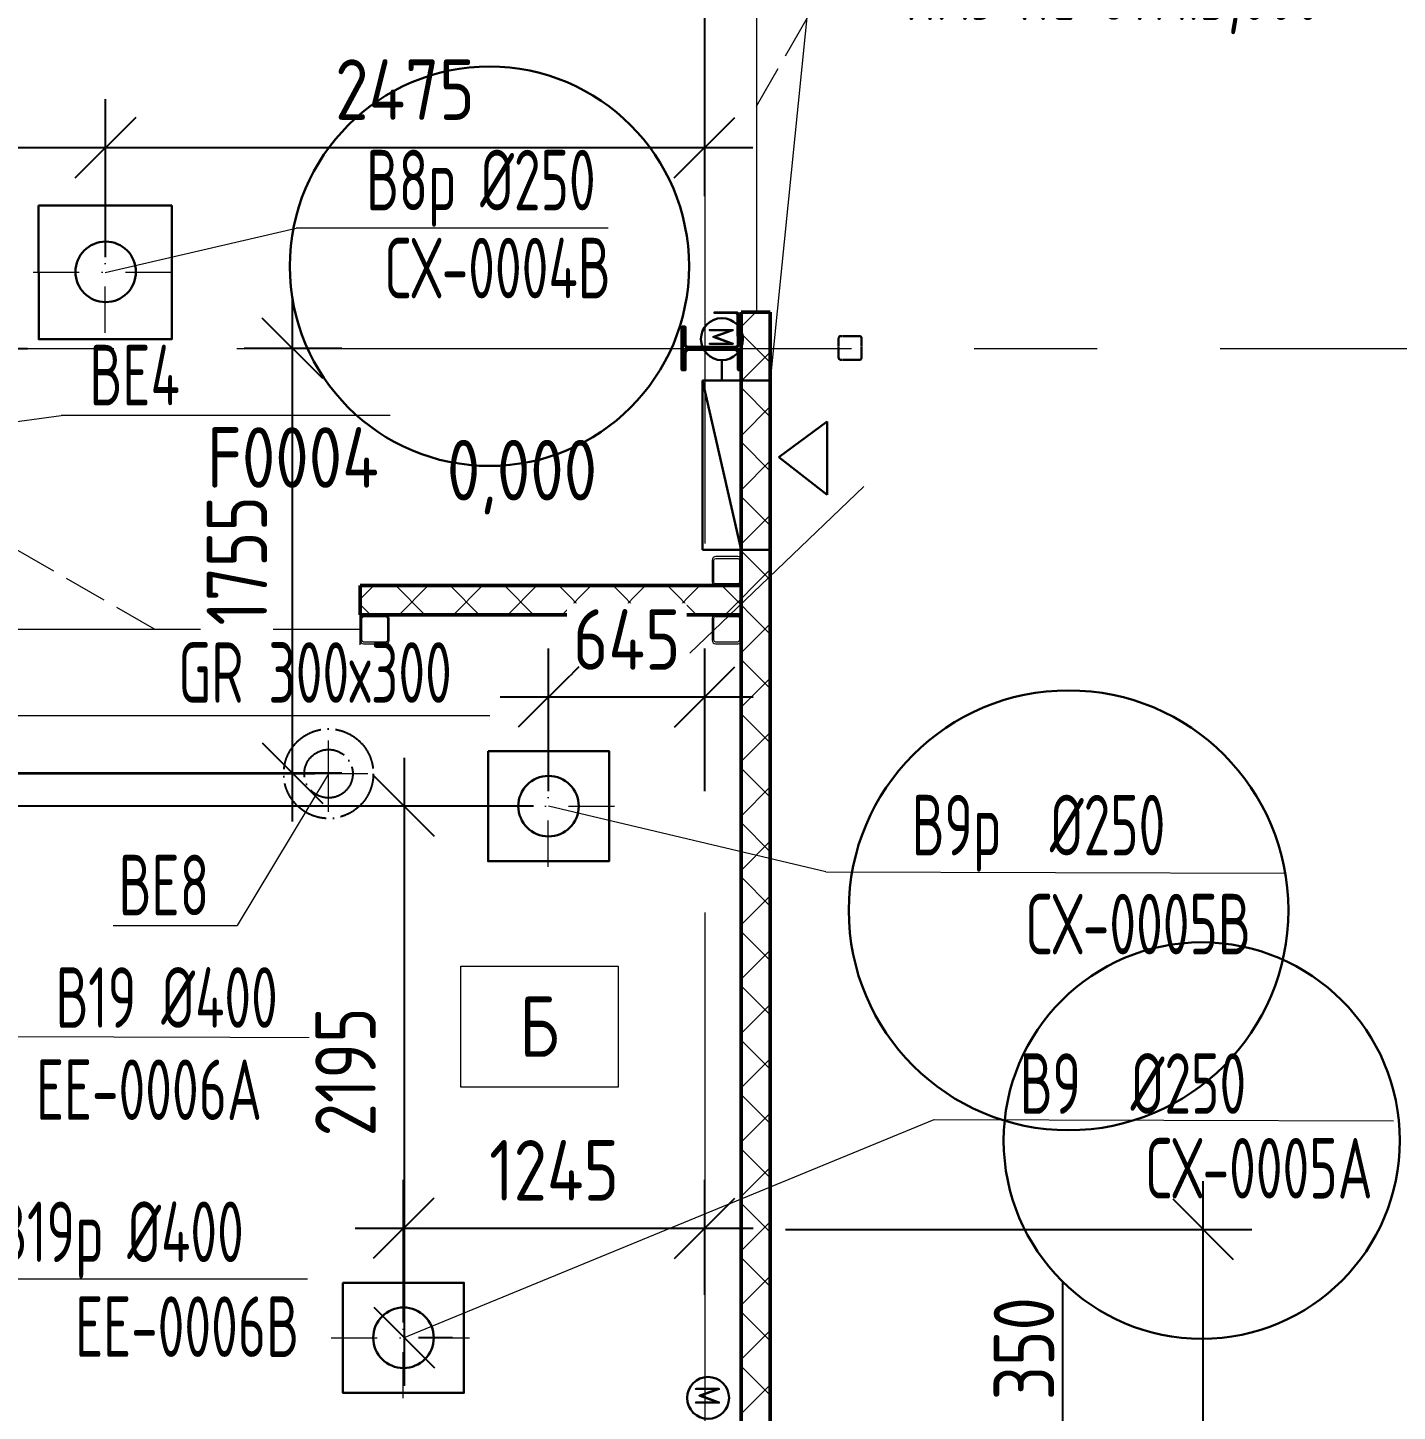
# Model space of a CAD drawing. Header units: millimetres. Extents: x -553547 to 230550, y -59438 to 214451.
# Drawn here: x 128528 to 134188, y -35728 to -30013 of the extents above; entities that cross this region are included whole.
import ezdxf
from ezdxf import colors
from ezdxf.entities.mleader import LeaderData, LeaderLine
from ezdxf.math import Vec2, Vec3

# ---------------------------------------------------------------- set-up
doc = ezdxf.new("R2010")
doc.units = ezdxf.units.MM
for name, pattern in [('ACAD_ISO04W100', [30, 24, -3, 0, -3]), ('GOST2.303 6', [12, 8, -1.5, 1, -1.5]), ('HIDDEN', [8, 6, -2]), ('TRATTOPUNTO2', [12.7, 6.35, -3.175, 0, -3.175]), ('ГОСТ 2.303 6', [12, 8, -1.5, 1, -1.5]), ('осевая', [50.8, 31.75, -6.35, 6.35, -6.35])]:
    doc.linetypes.add(name, pattern=pattern)
for name, color, linetype, lineweight in [('0Оси', 252, 'GOST2.303 6', 13), ('_Оси', 252, 'Continuous', 9), ('АР_Двери', 250, 'Continuous', 9), ('АР_Площади', 250, 'Continuous', 20), ('АР_Размеры', 7, 'Continuous', 20), ('АР_Стены и перегородки', 154, 'Continuous', 50), ('АР_Штриховка', 7, 'Continuous', 20), ('АТ_ПС_АЛС_025', 20, 'ГОСТ 2.303 6', 25), ('Вытяжка', 5, 'Continuous', 30), ('ОВ текст', 7, 'Continuous', 15), ('приток', 10, 'Continuous', 30)]:
    doc.layers.add(name, color=color, linetype=linetype, lineweight=lineweight)
doc.styles.add('GOST type A', font='GOST2304A.ttf')
doc.styles.get("Standard").update_dxf_attribs({"font": 'arial.ttf'})
doc.styles.add('ГОСТ', font='cs_gost2304.shx')
doc.styles.add('ГОСТ 2.304', font='CS_Gost2304.shx')
doc.linetypes.add('Lotok', pattern='A,5e-05,[6,MSH_7,S=1,R=0,X=0,Y=0],-4.989379', length=4.989429)
doc.dimstyles.new('ISO-25', dxfattribs={"dimtxt": 2.5, "dimasz": 2.5, "dimexe": 1.25, "dimexo": 0.625, "dimtad": 1, "dimtxsty": 'Standard', "dimcen": 2.5, "dimadec": 0, "dimazin": 0, "dimtfac": 1, "dimtmove": 0, "dimatfit": 3, "dimfxl": 1, "dimarcsym": 0})
doc.dimstyles.new('СПДС', dxfattribs={"dimscale": 100, "dimtxt": 2.5, "dimasz": 2.5, "dimexe": 2, "dimexo": 0.625, "dimgap": 1, "dimtad": 1, "dimdec": 0, "dimtxsty": 'ГОСТ 2.304', "dimblk": 'OBLIQUE', "dimblk1": 'OBLIQUE', "dimblk2": 'OBLIQUE', "dimcen": 2.5, "dimdle": 2, "dimadec": 0, "dimazin": 2, "dimtfac": 0.75, "dimtdec": 4, "dimtmove": 1, "dimatfit": 3, "dimfxl": 1, "dimtfill": 1, "dimtolj": 1, "dimarcsym": 1})

# ---------------------------------------------------------------- blocks, each defined once
blk = doc.blocks.new('*U313')
blk.add_lwpolyline([(3.5, 95), (3.5, -95, 0.414214), (19.5, -111), (87.5, -111), (87.5, -122), (-87.5, -122), (-87.5, -111), (-19.5, -111, 0.414214), (-3.5, -95), (-3.5, 95, 0.414214), (-19.5, 111), (-87.5, 111), (-87.5, 122), (87.5, 122), (87.5, 111), (19.5, 111, 0.414214)], format="xyb", close=True)
blk = doc.blocks.new('*U309')
blk.add_lwpolyline([(-27.4, 72.6), (-22.4, 72.6), (-22.4, -15.4, 0.414214), (-15.4, -22.4), (72.6, -22.4), (72.6, -27.4), (-15.4, -27.4, -0.414214), (-27.4, -15.4)], format="xyb", close=True)
blk = doc.blocks.new('A$C62bef24c')
at = {"color": 252}
for points in [[(39559.8, 5951.8), (39639.8, 5951.8, 0.414214), (39649.8, 5961.8), (39649.8, 6041.8, 0.414214), (39639.8, 6051.8), (39559.8, 6051.8, 0.414214), (39549.8, 6041.8), (39549.8, 5961.8, 0.414214)], [(39559.8, 5955.8), (39639.8, 5955.8, 0.414214), (39645.8, 5961.8), (39645.8, 6041.8, 0.414214), (39639.8, 6047.8), (39559.8, 6047.8, 0.414214), (39553.8, 6041.8), (39553.8, 5961.8, 0.414214)]]:
    blk.add_lwpolyline(points, format="xyb", close=True, dxfattribs=at)
blk = doc.blocks.new('*U298')
blk.add_lwpolyline([(3.5, 95), (3.5, -95, 0.414214), (19.5, -111), (87.5, -111), (87.5, -122), (-87.5, -122), (-87.5, -111), (-19.5, -111, 0.414214), (-3.5, -95), (-3.5, 95, 0.414214), (-19.5, 111), (-87.5, 111), (-87.5, 122), (87.5, 122), (87.5, 111), (19.5, 111, 0.414214)], format="xyb", close=True)
blk = doc.blocks.new('*U300')
blk.add_lwpolyline([(-27.4, 72.6), (-22.4, 72.6), (-22.4, -15.4, 0.414214), (-15.4, -22.4), (72.6, -22.4), (72.6, -27.4), (-15.4, -27.4, -0.414214), (-27.4, -15.4)], format="xyb", close=True)
blk = doc.blocks.new('_Oblique')
at = {"color": 0, "linetype": 'ByBlock', "lineweight": -2}
blk.add_line((-0.5, -0.5), (0.5, 0.5), dxfattribs=at)
blk = doc.blocks.new('*D373')
at = {"layer": 'Defpoints', "color": 0, "lineweight": 30, "transparency": 16777216}
for p in [(131784.2, -35843.1), (132804.9, -35843.1), (131596.5, -36195.6)]:
    blk.add_point(p, dxfattribs=at)
at = {"layer": 'ОВ текст', "color": 0, "lineweight": -2, "transparency": 16777216}
for p, q in [((132804.9, -35843.1), (132804.9, -35195.6)), ((131834.2, -35843.1), (132854.9, -35843.1)), ((132804.9, -36195.6), (132804.9, -35843.1)), ((131646.5, -36195.6), (132854.9, -36195.6))]:
    blk.add_line(p, q, dxfattribs=at)
at = {"layer": 'ОВ текст', "color": 0, "lineweight": -2, "transparency": 16777216, "xscale": 100, "yscale": 100, "zscale": 100}
for p, rotation in [((132804.9, -35843.1), 90), ((132804.9, -36195.6), 270)]:
    blk.add_blockref('_Oblique', p, dxfattribs=dict(at, rotation=rotation))
at = {"layer": 'ОВ текст', "color": 0, "lineweight": 15, "transparency": 16777216, "insert": (132644.7, -35469.4), "char_height": 250, "attachment_point": 5, "rotation": 90, "style": 'ГОСТ', "bg_fill": 3, "box_fill_scale": 1.1, "bg_fill_color": 256, "bg_fill_true_color": 13158600, "bg_fill_transparency": 0}
blk.add_mtext('350', dxfattribs=at)
blk = doc.blocks.new('*D339')
at = {"layer": 'Defpoints', "color": 0, "lineweight": 30, "ltscale": 100, "transparency": 16777216}
for p in [(129622.5, -31337.8), (129888.1, -31337.8), (129888.3, -33092.6)]:
    blk.add_point(p, dxfattribs=at)
at = {"layer": 'ОВ текст', "color": 0, "lineweight": -2, "ltscale": 100, "transparency": 16777216}
for p, q in [((129622.5, -33292.6), (129622.5, -31137.8)), ((129825.6, -31337.8), (129422.5, -31337.8)), ((129825.8, -33092.6), (129422.5, -33092.6))]:
    blk.add_line(p, q, dxfattribs=at)
at = {"layer": 'ОВ текст', "color": 0, "lineweight": -2, "ltscale": 100, "transparency": 16777216, "xscale": 250, "yscale": 250, "zscale": 250}
for p, rotation in [((129622.5, -31337.8), 90), ((129622.5, -33092.6), 270)]:
    blk.add_blockref('_Oblique', p, dxfattribs=dict(at, rotation=rotation))
at = {"layer": 'ОВ текст', "color": 0, "lineweight": 15, "ltscale": 100, "transparency": 16777216, "insert": (129392.3, -32215.2), "char_height": 250, "attachment_point": 5, "rotation": 90, "style": 'ГОСТ 2.304', "bg_fill": 3, "box_fill_scale": 1.1, "bg_fill_color": 256, "bg_fill_true_color": 13158600, "bg_fill_transparency": 0}
blk.add_mtext('\\A1;1755', dxfattribs=at)
blk = doc.blocks.new('*D341')
at = {"layer": 'Defpoints', "color": 0, "lineweight": 30, "ltscale": 100, "transparency": 16777216}
for p in [(128849.4, -30508.7), (125749.5, -31016.2), (128849.4, -31023.1)]:
    blk.add_point(p, dxfattribs=at)
at = {"layer": 'ОВ текст', "color": 0, "lineweight": -2, "ltscale": 100, "transparency": 16777216}
for p, q in [((125749.5, -30953.7), (125749.5, -30308.7)), ((128849.4, -30960.6), (128849.4, -30308.7)), ((125549.5, -30508.7), (129049.4, -30508.7))]:
    blk.add_line(p, q, dxfattribs=at)
at = {"layer": 'ОВ текст', "color": 0, "lineweight": -2, "ltscale": 100, "transparency": 16777216, "xscale": 250, "yscale": 250, "zscale": 250, "rotation": 180}
blk.add_blockref('_Oblique', (125749.5, -30508.7), dxfattribs=at)
at = {"layer": 'ОВ текст', "color": 0, "lineweight": -2, "ltscale": 100, "transparency": 16777216, "xscale": 250, "yscale": 250, "zscale": 250}
blk.add_blockref('_Oblique', (128849.4, -30508.7), dxfattribs=at)
at = {"layer": 'ОВ текст', "color": 0, "lineweight": 15, "ltscale": 100, "transparency": 16777216, "insert": (127299.5, -30278.5), "char_height": 250, "attachment_point": 5, "style": 'ГОСТ 2.304', "bg_fill": 3, "box_fill_scale": 1.1, "bg_fill_color": 256, "bg_fill_true_color": 13158600, "bg_fill_transparency": 0}
blk.add_mtext('\\A1;3100', dxfattribs=at)
blk = doc.blocks.new('*D342')
at = {"layer": 'Defpoints', "color": 0, "lineweight": 30, "ltscale": 100, "transparency": 16777216}
for p in [(131324.5, -29749.7), (131324.5, -30508.7), (128849.4, -31023.1)]:
    blk.add_point(p, dxfattribs=at)
at = {"layer": 'ОВ текст', "color": 0, "lineweight": -2, "ltscale": 100, "transparency": 16777216}
for p, q in [((131324.5, -29812.2), (131324.5, -30708.7)), ((128849.4, -30960.6), (128849.4, -30308.7)), ((128649.4, -30508.7), (131524.5, -30508.7))]:
    blk.add_line(p, q, dxfattribs=at)
at = {"layer": 'ОВ текст', "color": 0, "lineweight": -2, "ltscale": 100, "transparency": 16777216, "xscale": 250, "yscale": 250, "zscale": 250, "rotation": 180}
blk.add_blockref('_Oblique', (128849.4, -30508.7), dxfattribs=at)
at = {"layer": 'ОВ текст', "color": 0, "lineweight": -2, "ltscale": 100, "transparency": 16777216, "xscale": 250, "yscale": 250, "zscale": 250}
blk.add_blockref('_Oblique', (131324.5, -30508.7), dxfattribs=at)
at = {"layer": 'ОВ текст', "color": 0, "lineweight": 15, "ltscale": 100, "transparency": 16777216, "insert": (130086.9, -30268.9), "char_height": 250, "attachment_point": 5, "style": 'ГОСТ 2.304', "bg_fill": 3, "box_fill_scale": 1.1, "bg_fill_color": 256, "bg_fill_true_color": 13158600, "bg_fill_transparency": 0}
blk.add_mtext('\\A1;2475', dxfattribs=at)
blk = doc.blocks.new('*D346')
at = {"layer": 'Defpoints', "color": 0, "lineweight": 30, "ltscale": 100, "transparency": 16777216}
for p in [(131596.5, -34977.4), (133385.9, -34977.4), (132324.3, -37337.8)]:
    blk.add_point(p, dxfattribs=at)
at = {"layer": 'ОВ текст', "color": 0, "lineweight": -2, "ltscale": 100, "transparency": 16777216}
for p, q in [((133385.9, -37537.8), (133385.9, -34777.4)), ((131659, -34977.4), (133585.9, -34977.4)), ((132386.8, -37337.8), (133585.9, -37337.8))]:
    blk.add_line(p, q, dxfattribs=at)
at = {"layer": 'ОВ текст', "color": 0, "lineweight": -2, "ltscale": 100, "transparency": 16777216, "xscale": 250, "yscale": 250, "zscale": 250}
for p, rotation in [((133385.9, -34977.4), 90), ((133385.9, -37337.8), 270)]:
    blk.add_blockref('_Oblique', p, dxfattribs=dict(at, rotation=rotation))
at = {"layer": 'ОВ текст', "color": 0, "lineweight": 15, "ltscale": 100, "transparency": 16777216, "insert": (133146, -36157.6), "char_height": 250, "attachment_point": 5, "rotation": 90, "style": 'ГОСТ 2.304', "bg_fill": 3, "box_fill_scale": 1.1, "bg_fill_color": 256, "bg_fill_true_color": 13158600, "bg_fill_transparency": 0}
blk.add_mtext('\\A1;2360', dxfattribs=at)
blk = doc.blocks.new('*D389')
at = {"layer": 'Defpoints', "color": 0, "lineweight": 30, "ltscale": 100, "transparency": 16777216}
for p in [(130080.8, -34972.6), (131325.6, -35310), (130080.8, -35424.3)]:
    blk.add_point(p, dxfattribs=at)
at = {"layer": 'ОВ текст', "color": 0, "lineweight": -2, "ltscale": 100, "transparency": 16777216}
for p, q in [((130080.8, -35361.8), (130080.8, -34772.6)), ((131325.6, -35247.5), (131325.6, -34772.6)), ((131525.6, -34972.6), (129880.8, -34972.6))]:
    blk.add_line(p, q, dxfattribs=at)
at = {"layer": 'ОВ текст', "color": 0, "lineweight": -2, "ltscale": 100, "transparency": 16777216, "xscale": 250, "yscale": 250, "zscale": 250, "rotation": 180}
blk.add_blockref('_Oblique', (130080.8, -34972.6), dxfattribs=at)
at = {"layer": 'ОВ текст', "color": 0, "lineweight": -2, "ltscale": 100, "transparency": 16777216, "xscale": 250, "yscale": 250, "zscale": 250}
blk.add_blockref('_Oblique', (131325.6, -34972.6), dxfattribs=at)
at = {"layer": 'ОВ текст', "color": 0, "lineweight": 15, "ltscale": 100, "transparency": 16777216, "insert": (130703.2, -34732.8), "char_height": 250, "attachment_point": 5, "style": 'ГОСТ 2.304', "bg_fill": 3, "box_fill_scale": 1.1, "bg_fill_color": 256, "bg_fill_true_color": 13158600, "bg_fill_transparency": 0}
blk.add_mtext('\\A1;1245', dxfattribs=at)
blk = doc.blocks.new('*D390')
at = {"layer": 'Defpoints', "color": 0, "lineweight": 30, "ltscale": 100, "transparency": 16777216}
for p in [(131325.5, -32777.6), (130680.3, -33228.8), (131325.5, -33228.8)]:
    blk.add_point(p, dxfattribs=at)
at = {"layer": 'ОВ текст', "color": 0, "lineweight": -2, "ltscale": 100, "transparency": 16777216}
for p, q in [((130680.3, -33166.3), (130680.3, -32577.6)), ((131325.5, -33166.3), (131325.5, -32577.6)), ((130480.3, -32777.6), (131525.5, -32777.6))]:
    blk.add_line(p, q, dxfattribs=at)
at = {"layer": 'ОВ текст', "color": 0, "lineweight": 15, "ltscale": 100, "transparency": 16777216, "insert": (131003.4, -32540.2), "char_height": 250, "attachment_point": 5, "style": 'ГОСТ 2.304', "bg_fill": 3, "box_fill_scale": 1.1, "bg_fill_color": 256, "bg_fill_true_color": 13158600, "bg_fill_transparency": 0}
blk.add_mtext('\\A1;645', dxfattribs=at)
at = {"layer": 'ОВ текст', "color": 0, "lineweight": -2, "ltscale": 100, "transparency": 16777216, "xscale": 250, "yscale": 250, "zscale": 250, "rotation": 180}
blk.add_blockref('_Oblique', (130680.3, -32777.6), dxfattribs=at)
at = {"layer": 'ОВ текст', "color": 0, "lineweight": -2, "ltscale": 100, "transparency": 16777216, "xscale": 250, "yscale": 250, "zscale": 250}
blk.add_blockref('_Oblique', (131325.5, -32777.6), dxfattribs=at)
blk = doc.blocks.new('*D353')
at = {"layer": 'Defpoints', "color": 0, "lineweight": 30, "ltscale": 100, "transparency": 16777216}
for p in [(128326.5, -31337.8), (128326.5, -33092.6), (129771.1, -33092.6)]:
    blk.add_point(p, dxfattribs=at)
at = {"layer": 'ОВ текст', "color": 0, "lineweight": -2, "ltscale": 100, "transparency": 16777216}
for p, q in [((128326.5, -31137.8), (128326.5, -33292.6)), ((128389, -31337.8), (128526.5, -31337.8)), ((129708.6, -33092.6), (128126.5, -33092.6))]:
    blk.add_line(p, q, dxfattribs=at)
at = {"layer": 'ОВ текст', "color": 0, "lineweight": -2, "ltscale": 100, "transparency": 16777216, "xscale": 250, "yscale": 250, "zscale": 250}
for p, rotation in [((128326.5, -31337.8), 90), ((128326.5, -33092.6), 270)]:
    blk.add_blockref('_Oblique', p, dxfattribs=dict(at, rotation=rotation))
at = {"layer": 'ОВ текст', "color": 0, "lineweight": 15, "ltscale": 100, "transparency": 16777216, "insert": (128096.3, -32215.2), "char_height": 250, "attachment_point": 5, "rotation": 90, "style": 'ГОСТ 2.304', "bg_fill": 3, "box_fill_scale": 1.1, "bg_fill_color": 256, "bg_fill_true_color": 13158600, "bg_fill_transparency": 0}
blk.add_mtext('\\A1;1755', dxfattribs=at)
blk = doc.blocks.new('*D391')
at = {"layer": 'Defpoints', "color": 0, "lineweight": 30, "ltscale": 100, "transparency": 16777216}
for p in [(129777.6, -33094.6), (128326.5, -33228.8), (130680.3, -33228.8)]:
    blk.add_point(p, dxfattribs=at)
at = {"layer": 'ОВ текст', "color": 0, "lineweight": -2, "ltscale": 100, "transparency": 16777216}
for p, q in [((128326.5, -33094.6), (128326.5, -32844.6)), ((129715.1, -33094.6), (128126.5, -33094.6)), ((128326.5, -33094.6), (128326.5, -33228.8)), ((130617.8, -33228.8), (128126.5, -33228.8)), ((128326.5, -33228.8), (128326.5, -33478.8))]:
    blk.add_line(p, q, dxfattribs=at)
at = {"layer": 'ОВ текст', "color": 0, "lineweight": 15, "ltscale": 100, "transparency": 16777216, "insert": (128116.9, -33161.7), "char_height": 250, "attachment_point": 5, "rotation": 90, "style": 'ГОСТ 2.304', "bg_fill": 3, "box_fill_scale": 1.1, "bg_fill_color": 256, "bg_fill_true_color": 13158600, "bg_fill_transparency": 0}
blk.add_mtext('\\A1;134', dxfattribs=at)
at = {"layer": 'ОВ текст', "color": 0, "lineweight": -2, "ltscale": 100, "transparency": 16777216, "xscale": 250, "yscale": 250, "zscale": 250}
for p, rotation in [((128326.5, -33094.6), 270), ((128326.5, -33228.8), 90)]:
    blk.add_blockref('_Oblique', p, dxfattribs=dict(at, rotation=rotation))
blk = doc.blocks.new('*D354')
at = {"layer": 'Defpoints', "color": 0, "lineweight": 30, "ltscale": 100, "transparency": 16777216}
for p in [(130680.3, -33228.8), (130080.8, -35423.3), (130083.3, -35423.3)]:
    blk.add_point(p, dxfattribs=at)
at = {"layer": 'ОВ текст', "color": 0, "lineweight": -2, "ltscale": 100, "transparency": 16777216}
for p, q in [((130083.3, -33028.8), (130083.3, -35623.3)), ((130617.8, -33228.8), (129883.3, -33228.8)), ((130143.3, -35423.3), (130283.3, -35423.3))]:
    blk.add_line(p, q, dxfattribs=at)
at = {"layer": 'ОВ текст', "color": 0, "lineweight": -2, "ltscale": 100, "transparency": 16777216, "xscale": 250, "yscale": 250, "zscale": 250}
for p, rotation in [((130083.3, -33228.8), 90), ((130083.3, -35423.3), 270)]:
    blk.add_blockref('_Oblique', p, dxfattribs=dict(at, rotation=rotation))
at = {"layer": 'ОВ текст', "color": 0, "lineweight": 15, "ltscale": 100, "transparency": 16777216, "insert": (129841.4, -34326.1), "char_height": 250, "attachment_point": 5, "rotation": 90, "style": 'ГОСТ 2.304', "bg_fill": 3, "box_fill_scale": 1.1, "bg_fill_color": 256, "bg_fill_true_color": 13158600, "bg_fill_transparency": 0}
blk.add_mtext('\\A1;2195', dxfattribs=at)
blk = doc.blocks.new('АР')
at = {"layer": 'АР_Штриховка', "lineweight": 13}
h = blk.add_hatch(dxfattribs=at)
h.set_pattern_fill('ANSI37', color=252, scale=50)
h.set_pattern_definition([(45, (576097.71, -263289.88), (-112.2532, 112.2532), []), (135, (576097.71, -263289.88), (-112.2532, -112.2532), [])])
h.paths.add_polyline_path([(684723.9, -252104.1), (685143.9, -252104.1), (685143.9, -245639.1), (685023.9, -245639.1), (685025.2, -246769.1), (683450.2, -246769.1), (683448.9, -246889.1), (685023.9, -246889.1), (685023.9, -251984.1), (684723.9, -251984.1)])
at = {"color": 252, "linetype": 'Continuous', "ltscale": 0.5}
for p, q in [((685009.5, -246649.1), (684918.3, -246649.1)), ((684918.3, -246656.3), (685009.5, -246656.3)), ((684903.9, -246663.5), (684903.9, -246754.7)), ((684911.1, -246754.7), (684911.1, -246663.5)), ((685016.7, -246663.5), (685016.7, -246754.7)), ((685023.9, -246754.7), (685023.9, -246663.5)), ((685009.5, -246761.9), (684918.3, -246761.9)), ((684918.3, -246769.1), (685009.5, -246769.1)), ((683536.9, -246889.1), (683460.9, -246889.1)), ((685009.4, -246889.1), (684918.2, -246889.1)), ((683448.9, -246901.1), (683448.9, -246977.1)), ((683448.9, -246903.9), (683448.9, -246995.1)), ((683456.1, -246995.1), (683456.1, -246903.9)), ((683554.5, -246889.5), (683463.3, -246889.5)), ((683463.3, -246896.7), (683554.5, -246896.7)), ((683561.7, -246903.9), (683561.7, -246995.1)), ((683568.9, -246995.1), (683568.9, -246903.9)), ((684903.8, -246903.5), (684903.8, -246994.7)), ((684911, -246994.7), (684911, -246903.5)), ((684918.2, -246896.3), (685009.4, -246896.3)), ((685016.6, -246903.5), (685016.6, -246994.7)), ((685023.8, -246994.7), (685023.8, -246903.5)), ((683554.5, -247002.3), (683463.3, -247002.3)), ((685009.4, -247001.9), (684918.2, -247001.9)), ((683463.3, -247009.5), (683554.5, -247009.5)), ((684918.2, -247009.1), (685009.4, -247009.1))]:
    blk.add_line(p, q, dxfattribs=at)
for centre, start, end in [((684918.3, -246663.5), 90, 180), ((685009.5, -246663.5), 0, 90), ((684918.3, -246754.7), 180, 270), ((685009.5, -246754.7), 270, 0), ((684918.2, -246903.5), 90, 180), ((685009.4, -246903.5), 0, 90), ((683463.3, -246903.9), 90, 180), ((683554.5, -246903.9), 0, 90), ((683463.3, -246995.1), 180, 270), ((683554.5, -246995.1), 270, 0), ((684918.2, -246994.7), 180, 270), ((685009.4, -246994.7), 270, 0)]:
    blk.add_arc(centre, 14.4, start, end, dxfattribs=at)
at = {"color": 252, "linetype": 'Continuous', "ltscale": 0.5, "extrusion": (1.89478e-14, -7.84844e-15, -1)}
for centre in [(-684918.3, -246663.5, 0), (-683463.3, -246903.9, 0), (-684918.2, -246903.5, 0)]:
    blk.add_arc(centre, 7.2, 0, 90, dxfattribs=at)
at = {"color": 252, "linetype": 'Continuous', "ltscale": 0.5, "extrusion": (-7.84844e-15, -1.89478e-14, -1)}
for centre in [(-685009.5, -246663.5), (-683554.5, -246903.9), (-685009.4, -246903.5)]:
    blk.add_arc(centre, 7.2, 90, 180, dxfattribs=at)
at = {"color": 252, "linetype": 'Continuous', "ltscale": 0.5, "extrusion": (1.89478e-14, 7.84844e-15, -1)}
for centre in [(-684918.3, -246754.7, 0), (-683463.3, -246995.1, 0), (-684918.2, -246994.7, 0)]:
    blk.add_arc(centre, 7.2, 270, 0, dxfattribs=at)
at = {"color": 252, "linetype": 'Continuous', "ltscale": 0.5, "extrusion": (-7.84844e-15, 1.89478e-14, -1)}
for centre in [(-685009.5, -246754.7, 0), (-683554.5, -246995.1, 0), (-685009.4, -246994.7, 0)]:
    blk.add_arc(centre, 7.2, 180, 270, dxfattribs=at)
at = {"layer": '_Оси', "color": 252, "linetype": 'осевая', "ltscale": 80}
for p, q in [((684873.9, -235927.5), (684873.9, -259400.3)), ((638234.9, -245789.1), (689234.4, -245789.1))]:
    blk.add_line(p, q, dxfattribs=at)
at = {"layer": 'АР_Двери', "color": 252}
for p, q in [((685086.4, -242939.1), (685086.4, -245639.1)), ((685143.9, -245639.1), (685023.9, -245639.1)), ((683448.9, -247014.1), (683448.9, -246889.1)), ((680748.9, -246949.5), (683448.9, -246949.5))]:
    blk.add_line(p, q, dxfattribs=at)
at = {"layer": 'АР_Двери', "color": 252, "linetype": 'HIDDEN', "ltscale": 30}
for p, q in [((685086.4, -244789.1), (685586.4, -243923)), ((682598.9, -246949.5), (681732.8, -246449.5))]:
    blk.add_line(p, q, dxfattribs=at)
at = {"layer": 'АР_Стены и перегородки', "color": 252}
for p, q in [((685023.9, -251984.1), (685023.9, -245639.1)), ((685143.9, -245639.1), (685023.9, -245639.1)), ((685143.9, -252104.1), (685143.9, -245639.1)), ((683448.9, -246769.1), (685023.9, -246769.1)), ((683448.9, -246889.1), (683448.9, -246769.1)), ((683448.9, -246889.1), (685023.9, -246889.1))]:
    blk.add_line(p, q, dxfattribs=at)
at = {"color": 252, "rotation": 180}
blk.add_blockref('*U309', (684985.5, -245666.5), dxfattribs=at)
at = {"layer": '0Оси', "color": 252}
blk.add_blockref('A$C62bef24c', (645873.9, -251789.1), dxfattribs=at)
at = {"layer": 'АР_Стены и перегородки', "color": 252, "rotation": 270}
blk.add_blockref('*U313', (684901.9, -245789.1), dxfattribs=at)
at = {"layer": 'АР_Площади', "color": 252, "insert": (684189.7, -248590.1), "char_height": 250, "width": 400, "attachment_point": 5, "style": 'GOST type A', "bg_fill": 16, "box_fill_scale": 1.5, "bg_fill_color": 256, "bg_fill_transparency": 0}
blk.add_mtext('Б', dxfattribs=at)
at = {"color": 252}
ml = blk.add_multileader_mtext('Standard', dxfattribs=at)
ml.set_content('0,000', color=252, style='GOST type A')
ml.set_leader_properties(color=256)
ml.build(insert=Vec2(0, 0))
ml.multileader.update_dxf_attribs({"has_dogleg": 0, "has_text_frame": 1, "text_left_attachment_type": 7, "text_right_attachment_type": 6, "dogleg_length": 0, "arrow_head_size": 200})
ctx = ml.context
ctx.base_point, ctx.char_height, ctx.arrow_head_size, ctx.landing_gap_size, ctx.plane_origin = Vec3(649404.1, -245448.8), 250, 200, 50, Vec3(-514199.9, -248177.5)
ctx.left_attachment, ctx.right_attachment = 7, 6
notes = []
notes.append((ctx, [(0, (0, 0, 0), (0, 0), (1, 0), 1, [])]))
ctx.mtext.insert, ctx.mtext.flow_direction = Vec3(649454.1, -245161.3), 5
ml = blk.add_multileader_mtext('Standard', dxfattribs=at)
ml.set_content('0,000', color=252, style='GOST type A')
ml.set_leader_properties(color=256)
ml.build(insert=Vec2(0, 0))
ml.multileader.update_dxf_attribs({"has_dogleg": 0, "has_text_frame": 1, "text_left_attachment_type": 7, "text_right_attachment_type": 6, "dogleg_length": 0, "arrow_head_size": 200})
ctx = ml.context
ctx.base_point, ctx.char_height, ctx.arrow_head_size, ctx.landing_gap_size, ctx.plane_origin = Vec3(641715.8, -241787.5), 250, 200, 50, Vec3(-521888.2, -239063.6)
ctx.left_attachment, ctx.right_attachment = 7, 6
notes.append((ctx, [(0, (0, 0, 0), (0, 0), (1, 0), 1, [])]))
ctx.mtext.insert, ctx.mtext.flow_direction = Vec3(641765.8, -241500), 5
ml = blk.add_multileader_mtext('Standard', dxfattribs=at)
ml.set_content('0,000', color=252, style='GOST type A')
ml.set_leader_properties(color=256)
ml.build(insert=Vec2(0, 0))
ml.multileader.update_dxf_attribs({"has_dogleg": 0, "has_text_frame": 1, "text_left_attachment_type": 7, "text_right_attachment_type": 6, "dogleg_length": 0, "arrow_head_size": 200})
ctx = ml.context
ctx.base_point, ctx.char_height, ctx.arrow_head_size, ctx.landing_gap_size, ctx.plane_origin = Vec3(656104.7, -253706.8), 250, 200, 50, Vec3(-507499.3, -250982.9)
ctx.left_attachment, ctx.right_attachment = 7, 6
notes.append((ctx, [(0, (0, 0, 0), (0, 0), (1, 0), 1, [])]))
ctx.mtext.insert, ctx.mtext.flow_direction = Vec3(656154.7, -253419.3), 5
ml = blk.add_multileader_mtext('Standard', dxfattribs=at)
ml.set_content('0,000', color=252, style='GOST type A')
ml.set_leader_properties(color=256)
ml.build(insert=Vec2(0, 0))
ml.multileader.update_dxf_attribs({"has_dogleg": 0, "has_text_frame": 1, "text_left_attachment_type": 7, "text_right_attachment_type": 6, "dogleg_length": 0, "arrow_head_size": 200})
ctx = ml.context
ctx.base_point, ctx.char_height, ctx.arrow_head_size, ctx.landing_gap_size, ctx.plane_origin = Vec3(674120.3, -254449.4), 250, 200, 50, Vec3(-489483.8, -251725.5)
ctx.left_attachment, ctx.right_attachment = 7, 6
notes.append((ctx, [(0, (0, 0, 0), (0, 0), (1, 0), 1, [])]))
ctx.mtext.insert, ctx.mtext.flow_direction = Vec3(674170.3, -254161.9), 5
ml = blk.add_multileader_mtext('Standard', dxfattribs=at)
ml.set_content('0,000', color=252, style='GOST type A')
ml.set_leader_properties(color=256)
ml.build(insert=Vec2(0, 0))
ml.multileader.update_dxf_attribs({"has_dogleg": 0, "has_text_frame": 1, "text_left_attachment_type": 7, "text_right_attachment_type": 6, "dogleg_length": 0, "arrow_head_size": 200})
ctx = ml.context
ctx.base_point, ctx.char_height, ctx.arrow_head_size, ctx.landing_gap_size, ctx.plane_origin = Vec3(683757.5, -246454.6), 250, 200, 50, Vec3(-479846.5, -243730.6)
ctx.left_attachment, ctx.right_attachment = 7, 6
notes.append((ctx, [(0, (0, 0, 0), (0, 0), (1, 0), 1, [])]))
ctx.mtext.insert, ctx.mtext.flow_direction = Vec3(683807.5, -246167), 5
ml = blk.add_multileader_mtext('Standard', dxfattribs=at)
ml.set_content('0,000', color=252, style='GOST type A')
ml.set_leader_properties(color=256)
ml.build(insert=Vec2(0, 0))
ml.multileader.update_dxf_attribs({"has_dogleg": 0, "has_text_frame": 1, "text_left_attachment_type": 7, "text_right_attachment_type": 6, "dogleg_length": 0, "arrow_head_size": 200})
ctx = ml.context
ctx.base_point, ctx.char_height, ctx.arrow_head_size, ctx.landing_gap_size, ctx.plane_origin = Vec3(643346.8, -237132.2), 250, 200, 50, Vec3(-520257.3, -234408.2)
ctx.left_attachment, ctx.right_attachment = 7, 6
notes.append((ctx, [(0, (0, 0, 0), (0, 0), (1, 0), 1, [])]))
ctx.mtext.insert, ctx.mtext.flow_direction = Vec3(643396.8, -236844.6), 5
ml = blk.add_multileader_mtext('Standard', dxfattribs=at)
ml.set_content('+0,100', color=252, style='GOST type A')
ml.set_leader_properties(color=256)
ml.build(insert=Vec2(0, 0))
ml.multileader.update_dxf_attribs({"has_dogleg": 0, "has_text_frame": 1, "text_left_attachment_type": 7, "text_right_attachment_type": 6, "dogleg_length": 0, "arrow_head_size": 200})
ctx = ml.context
ctx.base_point, ctx.char_height, ctx.arrow_head_size, ctx.landing_gap_size, ctx.plane_origin = Vec3(670361, -237807.4), 250, 200, 50, Vec3(-493243.1, -235083.5)
ctx.left_attachment, ctx.right_attachment = 7, 6
notes.append((ctx, [(0, (0, 0, 0), (0, 0), (1, 0), 1, [])]))
ctx.mtext.insert, ctx.mtext.flow_direction = Vec3(670411, -237519.9), 5
ml = blk.add_multileader_mtext('Standard', dxfattribs=at)
ml.set_content('+0,600', color=252, style='GOST type A')
ml.set_leader_properties(color=256)
ml.build(insert=Vec2(0, 0))
ml.multileader.update_dxf_attribs({"has_dogleg": 0, "has_text_frame": 1, "text_left_attachment_type": 7, "text_right_attachment_type": 6, "dogleg_length": 0, "arrow_head_size": 200})
ctx = ml.context
ctx.base_point, ctx.char_height, ctx.arrow_head_size, ctx.landing_gap_size, ctx.plane_origin = Vec3(651984.7, -241980.5), 250, 200, 50, Vec3(-511405.9, -240931)
ctx.left_attachment, ctx.right_attachment = 7, 6
notes.append((ctx, [(0, (0, 0, 0), (0, 0), (1, 0), 1, [])]))
ctx.mtext.insert, ctx.mtext.flow_direction = Vec3(652034.7, -241693), 5
ml = blk.add_multileader_mtext('Standard', dxfattribs=at)
ml.set_content('-0,100', color=252, style='GOST type A')
ml.set_leader_properties(color=256)
ml.build(insert=Vec2(0, 0))
ml.multileader.update_dxf_attribs({"has_dogleg": 0, "has_text_frame": 1, "text_left_attachment_type": 7, "text_right_attachment_type": 6, "dogleg_length": 0, "arrow_head_size": 200})
ctx = ml.context
ctx.base_point, ctx.char_height, ctx.arrow_head_size, ctx.landing_gap_size, ctx.plane_origin = Vec3(648501.3, -240196.6, 75705.6), 250, 200, 50, Vec3(-514889.3, -239147.1, 75705.6)
ctx.left_attachment, ctx.right_attachment = 7, 6
notes.append((ctx, [(0, (0, 0, 0), (0, 0), (1, 0), 1, [])]))
ctx.mtext.insert, ctx.mtext.flow_direction = Vec3(648551.3, -239909, 75705.6), 5
for ctx, leaders in notes:
    for number, flags, end, landing, length, lines in leaders:
        leader = LeaderData()
        leader.index, (leader.has_last_leader_line, leader.has_dogleg_vector, leader.attachment_direction) = number, flags
        leader.last_leader_point, leader.dogleg_vector, leader.dogleg_length = Vec3(end), Vec3(landing), length
        for number, points, colour, breaks in lines:
            line = LeaderLine()
            line.index, line.vertices, line.color, line.breaks = number, Vec3.list(points), colors.encode_raw_color(colour), breaks
            leader.lines.append(line)
        ctx.leaders.append(leader)

msp = doc.modelspace()

# ---------------------------------------------------------------- linework, layer by layer
at = {"layer": 'АТ_ПС_АЛС_025', "color": 6, "linetype": 'Lotok', "lineweight": 30}
msp.add_circle((132829.136, -33658.711), 908.319, dxfattribs=at)
at = {"layer": 'Вытяжка', "linetype": 'TRATTOPUNTO2', "lineweight": 15, "ltscale": 50}
for p, q in [((129771.146, -33252.575), (129771.146, -32957.497)), ((129933.65, -33094.589), (129621.561, -33094.589))]:
    msp.add_line(p, q, dxfattribs=at)
at = {"layer": 'Вытяжка', "linetype": 'TRATTOPUNTO2', "lineweight": 15, "ltscale": 30}
for p, q in [((130678.991, -33478.869), (130678.991, -32978.869)), ((130381.394, -33228.869), (130979.186, -33228.722)), ((130079.512, -35674.411), (130079.512, -35174.411)), ((129781.915, -35424.411), (130379.707, -35424.265))]:
    msp.add_line(p, q, dxfattribs=at)
at = {"layer": 'Вытяжка'}
for points in [[(130430.29, -33001.295), (130430.29, -33456.295), (130930.29, -33456.295), (130930.29, -33001.295), (130430.29, -33001.295)], [(129830.811, -35196.838), (129830.811, -35651.838), (130330.811, -35651.838), (130330.811, -35196.838), (129830.811, -35196.838)]]:
    msp.add_lwpolyline(points, dxfattribs=at)
at = {"layer": 'Вытяжка', "linetype": 'ACAD_ISO04W100', "lineweight": 25, "ltscale": 10}
for radius in [185, 100]:
    msp.add_circle((129771.146, -33094.589), radius, dxfattribs=at)
at = {"layer": 'Вытяжка'}
for centre in [(130680.29, -33228.795), (130080.811, -35424.338)]:
    msp.add_circle(centre, 125, dxfattribs=at)
at = {"layer": 'ОВ текст', "linetype": 'Continuous'}
for p, q in [((131842.056, -29021.408), (131596.5, -31470.049)), ((127612.21, -31761.442), (128666.216, -31614.706)), ((130025.572, -31614.706), (128666.216, -31614.706)), ((131263.923, -32596.262), (131982.64, -31908.413)), ((129771.146, -33094.589), (129394.032, -33720.996)), ((131826.316, -33499.882), (130680.29, -33228.795)), ((131826.316, -33499.882), (133724.497, -33505.83)), ((128881.753, -33720.996), (129394.032, -33720.996)), ((127947.393, -34178.694), (129845.574, -34184.642)), ((132273.415, -34522.835), (134171.596, -34528.783))]:
    msp.add_line(p, q, dxfattribs=at)
at = {"layer": 'ОВ текст'}
msp.add_line((128039.347, -35180.365), (129684.063, -35180.365), dxfattribs=at)
at = {"layer": 'приток', "color": 241}
for p, q in [((131396.5, -31472.611), (131396.5, -31386.245)), ((131316.5, -32170.049), (131316.5, -31470.049)), ((131476.5, -31470.049), (131316.5, -31470.049)), ((131316.5, -31470.049), (131476.5, -32170.049)), ((131476.5, -32170.049), (131316.5, -32170.049))]:
    msp.add_line(p, q, dxfattribs=at)
at = {"layer": 'приток'}
for p, q in [((131830.969, -31640.384), (131632.439, -31787.698)), ((131830.969, -31942.824), (131830.969, -31640.384)), ((131632.439, -31787.698), (131830.969, -31942.824))]:
    msp.add_line(p, q, dxfattribs=at)
at = {"layer": 'приток', "color": 241}
msp.add_lwpolyline([(131476.5, -31470.049), (131596.5, -31470.049), (131596.5, -32170.049), (131476.5, -32170.049)], close=True, dxfattribs=at)
for centre in [(131396.5, -31299.611), (131339.596, -35672.69)]:
    msp.add_circle(centre, 86.634, dxfattribs=at)

# ---------------------------------------------------------------- block references
at = {"color": 252, "rotation": 180}
msp.add_blockref('*U300', (131438.1, -31215.2), dxfattribs=at)
at = {"layer": 'АР_Размеры', "color": 18, "true_color": 0x000000}
msp.add_blockref('АР', (-553547.366, 214451.275), dxfattribs=at)
at = {"layer": 'АР_Стены и перегородки', "color": 252, "rotation": 270}
msp.add_blockref('*U298', (131354.5, -31337.8), dxfattribs=at)

# ---------------------------------------------------------------- texts
at = {"layer": 'ОВ текст', "linetype": 'Continuous', "char_height": 250, "width": 7852.99712, "style": 'ГОСТ 2.304'}
for s, insert, attachment_point, line_spacing_factor in [('{\\W0.8;низ на отм.5,000}', (132155.668, -29885.996), 4, 0.84), ('{\\W0.8; В8р %%C250}', (130874.899, -30676.556), 6, 0.84), ('{\\W0.8;СХ-0004В}', (130935.428, -31006.081), 6, 0.7), ('{\\W0.8;ВЕ4}', (129156.857, -31448.089), 6, 0.84), ('F0004', (129978.593, -31788.623), 6, 0.84), ('{\\W0.8;В9р  %%C250 }', (133228.897, -33340.784), 6, 0.84), ('{\\W0.8;ВЕ8}', (128903.392, -33554.378), 4, 0.84), ('{\\W0.8;СХ-0005B}', (133583.429, -33715.639), 6, 0.7), ('{\\W0.8;В19 %%C400}', (129561.42, -34018.985), 6, 0.84), ('{\\W0.8;EE-0006А}', (129496.181, -34400.129), 6, 0.84), ('{\\W0.8;В9  %%C250}', (133563.095, -34374.314), 6, 0.84), ('{\\W0.8;СХ-0005А}', (134085.868, -34724.399), 6, 0.7), ('{\\W0.8;В19р %%C400}', (129420.832, -35020.656), 6, 0.84), ('{\\W0.8;EE-0006В}', (129647.711, -35378.412), 6, 0.84)]:
    msp.add_mtext(s, dxfattribs=dict(at, insert=insert, attachment_point=attachment_point, line_spacing_factor=line_spacing_factor))
at = {"layer": 'ОВ текст', "color": 6, "linetype": 'Continuous', "char_height": 150, "width": 7852.99712, "attachment_point": 6, "rotation": 270, "line_spacing_factor": 0.84, "style": 'ГОСТ 2.304'}
for insert in [(131416.038, -31333.276), (131359.134, -35706.355)]:
    msp.add_mtext('{\\W0.8;м}', dxfattribs=dict(at, insert=insert))

# ---------------------------------------------------------------- next in the draw order: dimensions: what is measured, and where the dimension line sits
at = {"layer": 'ОВ текст', "color": 7, "lineweight": 15, "ltscale": 100}
dim = msp.add_linear_dim(base=(128849.37, -30508.717), p1=(125749.543, -31016.244), p2=(128849.37, -31023.058), dimstyle='СПДС', dxfattribs=at)
dim.commit()
dim.dimension.update_dxf_attribs({"geometry": '*D341', "text_midpoint": (127299.456, -30278.54)})
dim = msp.add_linear_dim(base=(129622.524, -31337.8), p1=(129888.33, -33092.597), p2=(129888.146, -31337.8), angle=90, dimstyle='СПДС', dxfattribs=at)
dim.commit()
dim.dimension.update_dxf_attribs({"geometry": '*D339', "text_midpoint": (129392.346, -32215.198)})
dim = msp.add_linear_dim(base=(131325.5, -32777.585), p1=(130680.29, -33228.795), p2=(131325.5, -33228.795), dimstyle='СПДС', dxfattribs=at)
dim.commit()
dim.dimension.update_dxf_attribs({"geometry": '*D390', "text_midpoint": (131003.395, -32777.585), "dimtype": 160})
at = {"layer": 'ОВ текст', "lineweight": 15}
dim = msp.add_linear_dim(base=(132804.859, -35843.128), p1=(131596.5, -36195.637), p2=(131784.212, -35843.128), angle=90, text='350', dimstyle='ISO-25', override={"dimtxt": 250, "dimasz": 100, "dimexe": 50, "dimexo": 50, "dimgap": 30, "dimtxsty": 'ГОСТ', "dimblk1": 'Oblique', "dimblk2": 'Oblique', "dimsah": 1, "dimtfill": 1}, dxfattribs=at)
dim.commit()
dim.dimension.update_dxf_attribs({"geometry": '*D373', "text_midpoint": (132644.682, -35469.378)})

# ---------------------------------------------------------------- next in the draw order: linework, layer by layer
at = {"layer": 'ОВ текст', "linetype": 'Continuous'}
msp.add_line((130437.976, -32856.007), (128382.542, -32856.007), dxfattribs=at)
msp.add_lwpolyline([(130080.811, -35424.338), (132273.415, -34522.835)], dxfattribs=at)

# ---------------------------------------------------------------- next in the draw order: texts
at = {"layer": 'ОВ текст', "linetype": 'Continuous', "insert": (130280.422, -32676.535), "char_height": 250, "width": 7852.99712, "attachment_point": 6, "line_spacing_factor": 0.84, "style": 'ГОСТ 2.304'}
msp.add_mtext('{\\W0.8;GR 300х300}', dxfattribs=at)

# ---------------------------------------------------------------- next in the draw order: dimensions: what is measured, and where the dimension line sits
at = {"layer": 'ОВ текст', "color": 7, "lineweight": 15, "ltscale": 100}
dim = msp.add_linear_dim(base=(131324.505, -30508.717), p1=(128849.37, -31023.058), p2=(131324.505, -29749.707), dimstyle='СПДС', dxfattribs=at)
dim.commit()
dim.dimension.update_dxf_attribs({"geometry": '*D342', "text_midpoint": (130086.937, -30268.857)})

# ---------------------------------------------------------------- next in the draw order: linework, layer by layer
at = {"layer": 'Вытяжка', "linetype": 'TRATTOPUNTO2', "lineweight": 15, "ltscale": 30}
for p, q in [((128848.07, -31272.911), (128848.07, -30772.911)), ((128848.07, -31273.131), (128848.07, -30773.131)), ((128550.473, -31022.911), (129148.266, -31022.764)), ((128550.473, -31023.131), (129148.266, -31022.984))]:
    msp.add_line(p, q, dxfattribs=at)
at = {"layer": 'Вытяжка', "color": 5}
msp.add_lwpolyline([(128573.115, -30748.131), (129123.304, -30748.131), (129123.512, -31299.797), (128573.322, -31299.797)], close=True, dxfattribs=at)
msp.add_circle((128850.219, -31021.863), 125, dxfattribs=at)
at = {"layer": 'ОВ текст', "linetype": 'Continuous'}
msp.add_line((130926.531, -30841.583), (129637.703, -30841.583), dxfattribs=at)
msp.add_lwpolyline([(128848.556, -31024.87), (129637.703, -30841.583)], dxfattribs=at)

# ---------------------------------------------------------------- next in the draw order: dimensions: what is measured, and where the dimension line sits
at = {"layer": 'ОВ текст', "color": 7, "lineweight": 15, "ltscale": 100}
dim = msp.add_linear_dim(base=(130080.811, -34972.624), p1=(131325.572, -35310.024), p2=(130080.811, -35424.338), dimstyle='СПДС', dxfattribs=at)
dim.commit()
dim.dimension.update_dxf_attribs({"geometry": '*D389', "text_midpoint": (130703.192, -34732.763)})
dim = msp.add_linear_dim(base=(133385.868, -34977.404), p1=(132324.27, -37337.8), p2=(131596.5, -34977.404), angle=90, dimstyle='СПДС', dxfattribs=at)
dim.commit()
dim.dimension.update_dxf_attribs({"geometry": '*D346', "text_midpoint": (133146.008, -36157.602)})

# ---------------------------------------------------------------- next in the draw order: linework, layer by layer
at = {"layer": 'АТ_ПС_АЛС_025', "color": 6, "linetype": 'Lotok', "lineweight": 30}
msp.add_circle((133379.538, -34609.687), 818.685, dxfattribs=at)

# ---------------------------------------------------------------- next in the draw order: dimensions: what is measured, and where the dimension line sits
at = {"layer": 'ОВ текст', "color": 7, "lineweight": 15, "ltscale": 100}
dim = msp.add_linear_dim(base=(128326.5, -33092.597), p1=(128326.5, -31337.8), p2=(129771.146, -33092.597), angle=90, dimstyle='СПДС', dxfattribs=at)
dim.commit()
dim.dimension.update_dxf_attribs({"geometry": '*D353', "text_midpoint": (128096.322, -32215.198)})

# ---------------------------------------------------------------- next in the draw order: linework, layer by layer
at = {"layer": 'АТ_ПС_АЛС_025', "color": 6, "linetype": 'Lotok', "lineweight": 30}
msp.add_circle((130436.088, -30998.679), 824.766, dxfattribs=at)

# ---------------------------------------------------------------- next in the draw order: dimensions: what is measured, and where the dimension line sits
at = {"layer": 'ОВ текст', "color": 7, "lineweight": 15, "ltscale": 100}
dim = msp.add_linear_dim(base=(128326.5, -33228.795), p1=(129777.606, -33094.589), p2=(130680.29, -33228.795), angle=90, dimstyle='СПДС', dxfattribs=at)
dim.commit()
dim.dimension.update_dxf_attribs({"geometry": '*D391', "text_midpoint": (128347.101, -33161.692), "dimtype": 160})

# ---------------------------------------------------------------- next in the draw order: dimensions: what is measured, and where the dimension line sits
dim = msp.add_linear_dim(base=(130083.316, -35423.338), p1=(130680.29, -33228.795), p2=(130080.811, -35423.338), angle=90, dimstyle='СПДС', dxfattribs=at)
dim.commit()
dim.dimension.update_dxf_attribs({"geometry": '*D354', "text_midpoint": (129841.4, -34326.067)})

# ---------------------------------------------------------------- next in the draw order: block references
at = {"layer": 'АР_Размеры', "color": 18, "true_color": 0x000000}
msp.add_blockref('АР', (-485509.064, 206951.83), dxfattribs=at)

doc.saveas('drawing.dxf')
